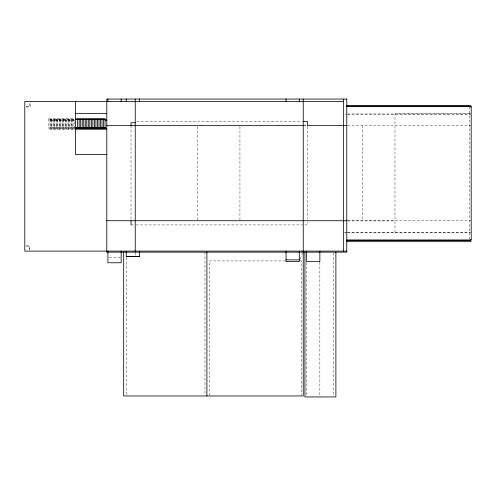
<?xml version="1.0" encoding="UTF-8"?>
<svg xmlns="http://www.w3.org/2000/svg" width="496" height="496" viewBox="0 0 496 496"><rect width="100%" height="100%" fill="white"/><g stroke="black" fill="none" stroke-linecap="round" stroke-linejoin="round"><path stroke-width="0.37" stroke-dasharray="2.48 1.86" d="M49.383 119.375L56.873 119.375M49.383 127.509L50.797 127.46M50.697 120.454L74.939 120.435M50.691 128.607L74.933 128.588M52.297 127.509L50.908 127.509M53.822 127.509L52.433 127.509M55.347 127.509L53.952 127.509M56.866 127.509L55.478 127.509M58.528 119.356L75.15 119.356M58.392 127.509L57.003 127.509M59.917 127.509L58.522 127.509M61.436 127.509L60.047 127.509M62.961 127.509L61.572 127.509M64.486 127.509L63.091 127.509M66.005 127.509L64.616 127.509M67.53 127.509L66.142 127.509M69.056 127.509L67.661 127.509M70.575 127.509L69.186 127.509M72.1 127.509L70.711 127.509M73.625 127.509L72.236 127.509M300.154 258.819L302.399 253.208M26.17 106.789L29.599 106.789L29.599 102.257M26.176 107.006L30.306 107.006L30.306 102.188M469.78 113.801L394.977 113.801L394.977 232.438M347.553 113.999L470.425 113.999M344.85 114.142L346.785 114.142M347.547 114.142L470.871 114.142M48.713 118.854L74.53 118.854M57.003 119.356L58.392 119.356M50.028 119.933L74.363 119.933L74.381 129.214L50.028 129.214M136.778 121.446L302.461 121.446M304.625 125.469L306.013 125.469M303.236 125.643L306.02 125.643M347.535 125.643L470.871 125.643M73.755 127.509L75.15 127.509M48.713 128.129L74.53 128.129M347.535 220.745L470.871 220.745M347.547 220.931L394.977 220.931M131.049 224.917L135.216 224.917M136.022 224.917L302.461 224.911M304.625 224.911L307.421 224.911L307.421 222.127M344.658 232.252L346.785 232.252M347.553 232.252L471.2 232.314M344.85 232.438L346.14 232.438M347.547 232.438L469.78 232.438M26.17 245.818L29.599 245.818L29.599 250.35M26.307 246.58L29.326 246.58L29.326 250.356M109.374 257.269L120.416 257.269M285.386 260.921L209.238 260.921L209.238 395.2M300.006 260.921L301.543 260.921L301.543 395.2M469.78 106.95L469.78 240.424M362.539 125.643L362.539 220.745M333.709 252.917L333.709 396.18M319.858 262.21L319.858 396.18M307.402 126.418L307.433 219.17M306.609 262.21L306.609 396.18M239.94 126.418L239.94 219.964M204.966 252.142L204.966 395.194M197.203 126.418L197.203 219.964M135.234 252.631L135.234 255.688M131.031 125.643L131.031 220.72M126.511 257.554L126.511 395.194M73.073 118.854L73.073 128.129M72.856 119.933L72.856 129.214M71.548 118.854L71.548 128.129M71.337 119.933L71.337 129.214M70.023 118.854L70.023 128.129M69.812 119.933L69.812 129.214M68.498 118.854L68.498 128.129M68.287 119.933L68.287 129.214M66.979 118.854L66.979 128.129M66.768 119.933L66.768 129.214M65.453 118.854L65.453 128.129M65.243 119.933L65.243 129.214M63.928 118.854L63.928 128.129M63.717 119.933L63.717 129.214M62.409 118.854L62.409 128.129M62.198 119.933L62.198 129.214M60.884 118.854L60.884 128.129M60.673 119.933L60.673 129.214M59.359 118.854L59.359 128.129M59.148 119.933L59.148 129.214M57.84 118.854L57.84 128.129M57.623 119.933L57.623 129.214M56.315 118.854L56.315 128.129M56.104 119.933L56.104 129.214M54.789 118.854L54.789 128.129M54.579 119.933L54.579 129.214M53.264 118.854L53.264 128.129M53.053 119.933L53.053 129.214M51.745 118.854L51.745 128.129M51.534 119.933L51.534 129.214M50.22 118.854L50.22 128.129M50.009 119.933L50.009 129.214M48.695 118.854L48.695 128.129"/><path stroke-width="0.74" d="M75.28 119.375L105.617 119.356M75.28 127.509L76.682 127.472M76.595 128.588L106.925 128.588M78.194 127.509L76.806 127.509M79.72 127.509L78.325 127.509M81.239 127.509L79.85 127.509M82.764 127.509L81.375 127.509M84.289 127.509L82.894 127.509M85.808 127.509L84.419 127.509M87.333 127.509L85.944 127.509M88.858 127.509L87.47 127.509M90.384 127.509L88.989 127.509M91.903 127.509L90.514 127.509M93.428 127.509L92.039 127.509M94.953 127.509L93.558 127.509M96.472 127.509L95.083 127.509M97.997 127.509L96.608 127.509M99.522 127.509L98.127 127.509M101.041 127.509L99.653 127.509M102.567 127.509L101.178 127.509M104.092 127.509L102.697 127.509M105.536 120.454L106.925 120.435M343.567 101.5L24.8 101.5L24.8 251.106L346.785 251.106M346.785 105.704L470.871 105.704L470.871 107.248M346.785 106.194L469.78 106.194M346.785 106.485L471.2 106.485L471.2 239.952L346.785 239.952M75.497 113.497L106.795 113.572M76.055 118.854L105.04 118.854M104.91 119.933L106.355 119.933M303.236 121.446L307.433 121.446L307.433 125.643L346.785 125.643M135.234 122.754L131.031 122.754L131.031 125.643M106.795 125.643L303.236 125.643M104.222 127.509L105.611 127.509M76.055 128.129L105.04 128.129M75.07 128.588L76.458 128.588M75.845 129.214L106.355 129.214M106.795 154.554L75.497 154.554L75.497 101.426M106.795 220.739L346.785 220.739M346.785 240.424L469.78 240.424M346.785 241.676L470.871 241.676L470.871 239.5M126.232 256.451L139.481 256.451M286.031 259.885L299.28 259.885M343.567 99.051L343.567 251.106M335.891 252.142L335.891 396.949L304.922 396.949L304.922 252.142M319.858 251.106L319.858 261.628L306.609 261.628L306.609 251.106M303.236 99.051L303.236 395.969L123.69 395.969L123.69 252.142M299.28 99.051L299.28 101.5M299.28 251.106L299.28 261.578L286.031 261.578L286.031 251.106M286.031 99.051L286.031 101.5M206.906 252.142L206.906 395.969M139.481 99.051L139.481 101.5M139.481 251.106L139.481 256.562L126.232 256.562L126.232 251.106M135.234 99.051L135.234 252.142M131.049 220.72L131.049 224.917M126.232 99.051L126.232 101.5M121.148 99.051L121.148 101.5M121.148 251.106L121.148 262.775L107.905 262.775L107.905 251.106M107.905 99.051L107.905 101.5M105.059 118.854L105.059 128.129M103.534 118.854L103.534 128.129M102.015 118.854L102.015 128.129M100.49 118.854L100.49 128.129M98.964 118.854L98.964 128.129M97.445 118.854L97.445 128.129M95.92 118.854L95.92 128.129M94.395 118.854L94.395 128.129M92.876 118.854L92.876 128.129M91.351 118.854L91.351 128.129M89.826 118.854L89.826 128.129M88.3 118.854L88.3 128.129M86.781 118.854L86.781 128.129M85.256 118.854L85.256 128.129M83.731 118.854L83.731 128.129M82.212 118.854L82.212 128.129M80.687 118.854L80.687 128.129M79.162 118.854L79.162 128.129M77.643 118.854L77.643 128.129M346.785 99.051L106.795 99.051L106.795 252.142L346.785 252.142L346.785 99.051"/></g></svg>
